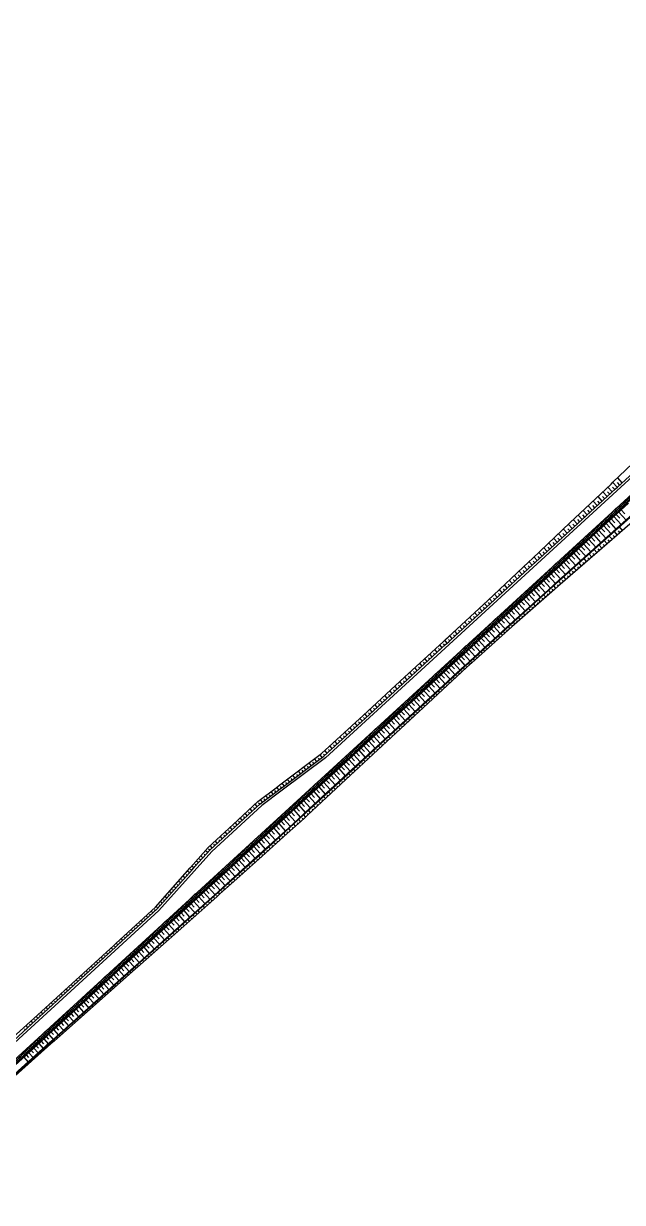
# Model space of a CAD drawing. Header units: metres. Extents: x 2306714 to 2308412, y 453204 to 454783.
# Drawn here: x 2307563 to 2307828, y 453950 to 454472 of the extents above; entities that cross this region are included whole.
import ezdxf

# ---------------------------------------------------------------- set-up
doc = ezdxf.new("R2010")
doc.units = ezdxf.units.M
doc.layers.add('АД_серый', color=250, linetype='Continuous')
doc.layers.add('ГП_АД том 3.2.6', color=250, linetype='Continuous', lineweight=40)

# ---------------------------------------------------------------- blocks, each defined once
blk = doc.blocks.new('АД 3.2.6')
at = {"layer": 'АД_серый'}
h = blk.add_hatch(dxfattribs=at)
h.set_pattern_fill('ANSI37', color=256, scale=0.25)
h.set_pattern_definition([(45, (-2306965.9422, -453205.9558), (-0.56126600757, 0.56126600757), []), (135, (-2306965.9422, -453205.9558), (-0.56126600757, -0.56126600757), [])])
edge = h.paths.add_edge_path()
edge.add_line((1053.93, 1206.09), (1054.03, 1208.2))
edge.add_line((1054.03, 1208.2), (1018.62, 1175.79))
edge.add_line((1018.62, 1175.79), (966.99, 1128.52))
edge.add_line((966.99, 1128.52), (878.48, 1047.49))
edge.add_line((878.48, 1047.49), (841.6, 1013.73))
edge.add_line((841.6, 1013.73), (814.31, 988.74))
edge.add_line((814.31, 988.74), (777.44, 954.98))
edge.add_line((777.44, 954.98), (740.56, 921.22))
edge.add_line((740.56, 921.22), (666.8, 853.69))
edge.add_line((666.8, 853.69), (629.92, 819.92))
edge.add_line((629.92, 819.92), (593.04, 786.16))
edge.add_line((593.04, 786.16), (556.17, 752.4))
edge.add_line((556.17, 752.4), (292.42, 510.93))
edge.add_line((292.42, 510.93), (59.06, 297.28))
edge.add_arc((479.25, -161.67), 622.25, 132.47509, 141.1318)
edge.add_line((-5.23, 228.81), (-27.96, 200.61))
edge.add_arc((-516.72, 594.55), 627.75, 312.47523, 321.1318, ccw=False)
edge.add_line((-92.82, 131.54), (-212.23, 22.21))
edge.add_line((-212.23, 22.21), (-211.22, 21.1))
edge.add_line((-211.22, 21.1), (-91.8, 130.43))
edge.add_arc((-516.72, 594.55), 629.25, 312.47523, 321.1318)
edge.add_line((-26.79, 199.67), (-4.06, 227.87))
edge.add_arc((479.25, -161.67), 620.75, 132.47509, 141.1318, ccw=False)
edge.add_line((60.07, 296.18), (293.45, 509.84))
edge.add_line((293.45, 509.84), (557.18, 751.29))
edge.add_line((557.18, 751.29), (594.06, 785.05))
edge.add_line((594.06, 785.05), (630.94, 818.82))
edge.add_line((630.94, 818.82), (667.81, 852.58))
edge.add_line((667.81, 852.58), (741.57, 920.11))
edge.add_line((741.57, 920.11), (778.45, 953.87))
edge.add_line((778.45, 953.87), (815.33, 987.64))
edge.add_line((815.33, 987.64), (842.62, 1012.62))
edge.add_line((842.62, 1012.62), (879.5, 1046.38))
edge.add_line((879.5, 1046.38), (968.01, 1127.42))
edge.add_line((968.01, 1127.42), (1019.63, 1174.69))
edge.add_line((1019.63, 1174.69), (1053.93, 1206.09))
for p, q in [((868.25, 1046.93, 144.46), (866.21, 1049.16, 144.46)), ((861.61, 1040.86, 144.46), (859.68, 1042.97, 144.46)), ((862.72, 1041.87, 144.46), (861.74, 1042.94, 144.46)), ((863.83, 1042.88, 144.46), (861.86, 1045.03, 144.46)), ((864.93, 1043.9, 144.46), (863.94, 1044.98, 144.46)), ((866.04, 1044.91, 144.46), (864.03, 1047.1, 144.46)), ((867.14, 1045.92, 144.46), (866.13, 1047.03, 144.46)), ((857.19, 1036.81, 144.46), (855.32, 1038.85, 144.46)), ((858.29, 1037.82, 144.46), (857.35, 1038.85, 144.46)), ((859.4, 1038.83, 144.46), (857.5, 1040.91, 144.46)), ((860.51, 1039.84, 144.46), (859.55, 1040.89, 144.46)), ((850.55, 1030.73, 144.46), (848.78, 1032.66, 144.46)), ((851.66, 1031.74, 144.46), (850.76, 1032.72, 144.46)), ((852.76, 1032.75, 144.46), (850.96, 1034.72, 144.46)), ((853.87, 1033.77, 144.46), (852.96, 1034.76, 144.46)), ((854.97, 1034.78, 144.46), (853.14, 1036.79, 144.46)), ((856.08, 1035.79, 144.46), (855.15, 1036.8, 144.46)), ((865.58, 1032.96, 149.18), (867.19, 1031.2, 149.18)), ((866.68, 1033.98, 149.18), (869.93, 1030.43, 149.18)), ((867.79, 1034.99, 149.18), (869.42, 1033.21, 149.18)), ((846.12, 1026.68, 144.46), (844.42, 1028.54, 144.46)), ((847.23, 1027.69, 144.46), (846.37, 1028.63, 144.46)), ((848.34, 1028.7, 144.46), (846.6, 1030.6, 144.46)), ((849.44, 1029.72, 144.46), (848.57, 1030.67, 144.46)), ((858.94, 1026.89, 149.18), (860.52, 1025.16, 149.18)), ((860.04, 1027.9, 149.18), (863.22, 1024.43, 149.18)), ((861.15, 1028.91, 149.18), (862.74, 1027.17, 149.18)), ((862.26, 1029.92, 149.18), (865.46, 1026.43, 149.18)), ((863.36, 1030.94, 149.18), (864.97, 1029.18, 149.18)), ((864.47, 1031.95, 149.18), (867.69, 1028.43, 149.18)), ((868.3, 1025.86, 143.85), (866.97, 1027.39, 143.85)), ((839.49, 1020.6, 144.46), (837.89, 1022.34, 144.46)), ((840.59, 1021.61, 144.46), (839.79, 1022.49, 144.46)), ((841.7, 1022.63, 144.46), (840.07, 1024.41, 144.46)), ((842.8, 1023.64, 144.46), (841.98, 1024.54, 144.46)), ((843.91, 1024.65, 144.46), (842.24, 1026.47, 144.46)), ((845.02, 1025.66, 144.46), (844.17, 1026.58, 144.46)), ((853.41, 1021.82, 149.18), (856.51, 1018.43, 149.18)), ((854.51, 1022.83, 149.18), (856.07, 1021.13, 149.18)), ((855.62, 1023.85, 149.18), (858.75, 1020.43, 149.18)), ((856.73, 1024.86, 149.18), (858.3, 1023.14, 149.18)), ((857.83, 1025.87, 149.18), (860.98, 1022.43, 149.18)), ((862.64, 1020.94, 143.85), (862.01, 1021.66, 143.85)), ((863.77, 1021.93, 143.85), (862.5, 1023.38, 143.85)), ((864.9, 1022.91, 143.85), (864.26, 1023.65, 143.85)), ((866.03, 1023.9, 143.85), (864.74, 1025.39, 143.85)), ((867.16, 1024.88, 143.85), (866.51, 1025.63, 143.85)), ((835.06, 1016.55, 144.46), (833.54, 1018.21, 144.46)), ((836.17, 1017.56, 144.46), (835.4, 1018.4, 144.46)), ((837.27, 1018.57, 144.46), (835.71, 1020.28, 144.46)), ((838.38, 1019.59, 144.46), (837.59, 1020.45, 144.46)), ((847.87, 1016.76, 149.18), (849.4, 1015.09, 149.18)), ((848.98, 1017.77, 149.18), (852.04, 1014.43, 149.18)), ((850.09, 1018.78, 149.18), (851.62, 1017.1, 149.18)), ((851.19, 1019.79, 149.18), (854.28, 1016.43, 149.18)), ((852.3, 1020.81, 149.18), (853.85, 1019.12, 149.18)), ((856.98, 1016.02, 143.85), (855.8, 1017.38, 143.85)), ((858.11, 1017.01, 143.85), (857.51, 1017.7, 143.85)), ((859.24, 1017.99, 143.85), (858.03, 1019.38, 143.85)), ((860.37, 1018.98, 143.85), (859.76, 1019.68, 143.85)), ((861.5, 1019.96, 143.85), (860.27, 1021.38, 143.85)), ((828.42, 1010.47, 144.46), (827.01, 1012.01, 144.46)), ((829.53, 1011.48, 144.46), (828.81, 1012.26, 144.46)), ((830.63, 1012.5, 144.46), (829.19, 1014.08, 144.46)), ((831.74, 1013.51, 144.46), (831.01, 1014.31, 144.46)), ((832.85, 1014.52, 144.46), (831.36, 1016.14, 144.46)), ((833.95, 1015.53, 144.46), (833.2, 1016.36, 144.46)), ((842.34, 1011.69, 149.18), (845.34, 1008.42, 149.18)), ((843.45, 1012.7, 149.18), (844.95, 1011.06, 149.18)), ((844.56, 1013.72, 149.18), (847.57, 1010.42, 149.18)), ((845.66, 1014.73, 149.18), (847.18, 1013.08, 149.18)), ((846.77, 1015.74, 149.18), (849.81, 1012.42, 149.18)), ((850.18, 1010.12, 143.85), (849.09, 1011.38, 143.85)), ((851.31, 1011.1, 143.85), (850.76, 1011.74, 143.85)), ((852.45, 1012.09, 143.85), (851.32, 1013.38, 143.85)), ((853.58, 1013.07, 143.85), (853.01, 1013.73, 143.85)), ((854.71, 1014.06, 143.85), (853.56, 1015.38, 143.85)), ((855.84, 1015.04, 143.85), (855.26, 1015.71, 143.85)), ((822.89, 1005.41, 144.46), (822.21, 1006.15, 144.46)), ((824, 1006.42, 144.46), (822.63, 1007.91, 144.46)), ((825.1, 1007.43, 144.46), (824.41, 1008.18, 144.46)), ((826.21, 1008.44, 144.46), (824.82, 1009.96, 144.46)), ((827.32, 1009.46, 144.46), (826.62, 1010.22, 144.46)), ((836.81, 1006.63, 149.18), (838.28, 1005.02, 149.18)), ((837.92, 1007.64, 149.18), (840.86, 1004.42, 149.18)), ((839.02, 1008.65, 149.18), (840.5, 1007.04, 149.18)), ((840.13, 1009.67, 149.18), (843.1, 1006.42, 149.18)), ((841.24, 1010.68, 149.18), (842.73, 1009.05, 149.18)), ((845.65, 1006.18, 143.85), (844.62, 1007.38, 143.85)), ((846.79, 1007.17, 143.85), (846.26, 1007.77, 143.85)), ((847.92, 1008.15, 143.85), (846.85, 1009.38, 143.85)), ((849.05, 1009.14, 143.85), (848.51, 1009.76, 143.85)), ((817.36, 1000.34, 144.46), (816.06, 1001.76, 144.46)), ((818.46, 1001.35, 144.46), (817.81, 1002.07, 144.46)), ((819.57, 1002.37, 144.46), (818.25, 1003.81, 144.46)), ((820.68, 1003.38, 144.46), (820.01, 1004.11, 144.46)), ((821.78, 1004.39, 144.46), (820.44, 1005.86, 144.46)), ((831.28, 1001.56, 149.18), (834.17, 998.41, 149.18)), ((832.39, 1002.58, 149.18), (833.83, 1000.99, 149.18)), ((833.49, 1003.59, 149.18), (836.4, 1000.42, 149.18)), ((834.6, 1004.6, 149.18), (836.06, 1003.01, 149.18)), ((835.71, 1005.61, 149.18), (838.63, 1002.42, 149.18)), ((838.86, 1000.28, 143.85), (837.91, 1001.37, 143.85)), ((839.99, 1001.26, 143.85), (839.51, 1001.82, 143.85)), ((841.13, 1002.25, 143.85), (840.15, 1003.37, 143.85)), ((842.26, 1003.23, 143.85), (841.76, 1003.8, 143.85)), ((843.39, 1004.22, 143.85), (842.38, 1005.38, 143.85)), ((844.52, 1005.2, 143.85), (844.01, 1005.79, 143.85)), ((810.72, 994.26, 144.46), (809.49, 995.61, 144.46)), ((811.83, 995.28, 144.46), (811.2, 995.96, 144.46)), ((812.93, 996.29, 144.46), (811.68, 997.66, 144.46)), ((814.04, 997.3, 144.46), (813.41, 997.99, 144.46)), ((815.15, 998.32, 144.46), (813.87, 999.71, 144.46)), ((816.25, 999.33, 144.46), (815.61, 1000.03, 144.46)), ((825.75, 996.5, 149.18), (827.17, 994.94, 149.18)), ((826.85, 997.51, 149.18), (829.71, 994.39, 149.18)), ((827.96, 998.52, 149.18), (829.39, 996.96, 149.18)), ((829.07, 999.54, 149.18), (831.94, 996.4, 149.18)), ((830.17, 1000.55, 149.18), (831.61, 998.98, 149.18)), ((833.22, 995.34, 143.85), (832.77, 995.85, 143.85)), ((834.34, 996.33, 143.85), (833.45, 997.35, 143.85)), ((835.47, 997.32, 143.85), (835.02, 997.84, 143.85)), ((836.6, 998.31, 143.85), (835.68, 999.36, 143.85)), ((837.73, 999.29, 143.85), (837.26, 999.83, 143.85)), ((806.29, 990.21, 144.46), (805.09, 991.53, 144.46)), ((807.4, 991.23, 144.46), (806.8, 991.89, 144.46)), ((808.51, 992.24, 144.46), (807.29, 993.57, 144.46)), ((809.61, 993.25, 144.46), (809, 993.92, 144.46)), ((819.11, 990.42, 149.18), (820.51, 988.89, 149.18)), ((820.22, 991.43, 149.18), (823.03, 988.36, 149.18)), ((821.32, 992.45, 149.18), (822.73, 990.91, 149.18)), ((822.43, 993.46, 149.18), (825.26, 990.37, 149.18)), ((823.54, 994.47, 149.18), (824.95, 992.92, 149.18)), ((824.64, 995.49, 149.18), (827.48, 992.38, 149.18)), ((827.57, 990.4, 143.85), (826.76, 991.33, 143.85)), ((828.7, 991.39, 143.85), (828.29, 991.86, 143.85)), ((829.83, 992.38, 143.85), (828.99, 993.34, 143.85)), ((830.96, 993.37, 143.85), (830.53, 993.85, 143.85)), ((832.09, 994.35, 143.85), (831.22, 995.35, 143.85)), ((799.66, 984.13, 144.46), (798.49, 985.41, 144.46)), ((800.76, 985.15, 144.46), (800.17, 985.79, 144.46)), ((801.87, 986.16, 144.46), (800.69, 987.45, 144.46)), ((802.98, 987.17, 144.46), (802.38, 987.82, 144.46)), ((804.08, 988.19, 144.46), (802.89, 989.49, 144.46)), ((805.19, 989.2, 144.46), (804.59, 989.85, 144.46)), ((813.58, 985.36, 149.18), (816.35, 982.32, 149.18)), ((814.68, 986.37, 149.18), (816.07, 984.85, 149.18)), ((815.79, 987.38, 149.18), (818.57, 984.35, 149.18)), ((816.9, 988.39, 149.18), (818.29, 986.87, 149.18)), ((818, 989.41, 149.18), (820.8, 986.35, 149.18)), ((820.8, 984.47, 143.85), (820.08, 985.3, 143.85)), ((821.93, 985.46, 143.85), (821.56, 985.88, 143.85)), ((823.06, 986.45, 143.85), (822.31, 987.31, 143.85)), ((824.19, 987.44, 143.85), (823.8, 987.87, 143.85)), ((825.32, 988.42, 143.85), (824.53, 989.32, 143.85)), ((826.45, 989.41, 143.85), (826.05, 989.87, 143.85)), ((795.23, 980.08, 144.46), (794.08, 981.34, 144.46)), ((796.34, 981.1, 144.46), (795.76, 981.73, 144.46)), ((797.44, 982.11, 144.46), (796.28, 983.38, 144.46)), ((798.55, 983.12, 144.46), (797.97, 983.76, 144.46)), ((808.05, 980.29, 149.18), (809.43, 978.78, 149.18)), ((809.15, 981.3, 149.18), (811.92, 978.28, 149.18)), ((810.26, 982.32, 149.18), (811.64, 980.8, 149.18)), ((811.37, 983.33, 149.18), (814.14, 980.3, 149.18)), ((812.47, 984.34, 149.18), (813.86, 982.83, 149.18)), ((816.31, 980.49, 143.85), (815.63, 981.26, 143.85)), ((817.43, 981.49, 143.85), (817.09, 981.88, 143.85)), ((818.55, 982.49, 143.85), (817.85, 983.28, 143.85)), ((819.68, 983.48, 143.85), (819.32, 983.89, 143.85)), ((788.59, 974.01, 144.46), (787.46, 975.24, 144.46)), ((789.7, 975.02, 144.46), (789.13, 975.64, 144.46)), ((790.81, 976.03, 144.46), (789.67, 977.27, 144.46)), ((791.91, 977.04, 144.46), (791.35, 977.66, 144.46)), ((793.02, 978.06, 144.46), (791.88, 979.3, 144.46)), ((794.12, 979.07, 144.46), (793.55, 979.69, 144.46)), ((802.51, 975.23, 149.18), (805.28, 972.21, 149.18)), ((803.62, 976.24, 149.18), (805, 974.73, 149.18)), ((804.73, 977.25, 149.18), (807.49, 974.23, 149.18)), ((805.83, 978.27, 149.18), (807.22, 976.76, 149.18)), ((806.94, 979.28, 149.18), (809.71, 976.26, 149.18)), ((809.6, 974.5, 143.85), (808.98, 975.19, 143.85)), ((810.72, 975.5, 143.85), (810.4, 975.85, 143.85)), ((811.84, 976.5, 143.85), (811.2, 977.21, 143.85)), ((812.96, 977.5, 143.85), (812.63, 977.86, 143.85)), ((814.07, 978.49, 143.85), (813.41, 979.23, 143.85)), ((815.19, 979.49, 143.85), (814.86, 979.87, 143.85)), ((783.06, 968.94, 144.46), (782.5, 969.55, 144.46)), ((784.17, 969.95, 144.46), (783.04, 971.18, 144.46)), ((785.27, 970.97, 144.46), (784.71, 971.58, 144.46)), ((786.38, 971.98, 144.46), (785.25, 973.21, 144.46)), ((787.49, 972.99, 144.46), (786.92, 973.61, 144.46)), ((796.98, 970.16, 149.18), (798.36, 968.66, 149.18)), ((798.09, 971.18, 149.18), (800.84, 968.17, 149.18)), ((799.2, 972.19, 149.18), (800.57, 970.68, 149.18)), ((800.3, 973.2, 149.18), (803.06, 970.19, 149.18)), ((801.41, 974.21, 149.18), (802.79, 972.71, 149.18)), ((804, 969.51, 143.85), (803.72, 969.82, 143.85)), ((805.12, 970.51, 143.85), (804.55, 971.14, 143.85)), ((806.24, 971.51, 143.85), (805.95, 971.83, 143.85)), ((807.36, 972.5, 143.85), (806.77, 973.17, 143.85)), ((808.48, 973.5, 143.85), (808.18, 973.84, 143.85)), ((777.53, 963.88, 144.46), (776.41, 965.1, 144.46)), ((778.64, 964.89, 144.46), (778.08, 965.5, 144.46)), ((779.74, 965.9, 144.46), (778.62, 967.13, 144.46)), ((780.85, 966.92, 144.46), (780.29, 967.53, 144.46)), ((781.95, 967.93, 144.46), (780.83, 969.15, 144.46)), ((791.45, 965.1, 149.18), (794.22, 962.07, 149.18)), ((792.56, 966.11, 149.18), (793.94, 964.6, 149.18)), ((793.66, 967.12, 149.18), (796.43, 964.11, 149.18)), ((794.77, 968.14, 149.18), (796.15, 966.63, 149.18)), ((795.88, 969.15, 149.18), (798.64, 966.14, 149.18)), ((798.46, 964.45, 143.85), (797.9, 965.05, 143.85)), ((799.56, 965.47, 143.85), (799.28, 965.77, 143.85)), ((800.66, 966.5, 143.85), (800.11, 967.08, 143.85)), ((801.76, 967.51, 143.85), (801.49, 967.81, 143.85)), ((802.88, 968.51, 143.85), (802.34, 969.12, 143.85)), ((772, 958.81, 144.46), (771.44, 959.42, 144.46)), ((773.1, 959.83, 144.46), (771.99, 961.04, 144.46)), ((774.21, 960.84, 144.46), (773.65, 961.45, 144.46)), ((775.32, 961.85, 144.46), (774.2, 963.07, 144.46)), ((776.42, 962.86, 144.46), (775.86, 963.47, 144.46)), ((785.92, 960.03, 149.18), (787.31, 958.52, 149.18)), ((787.03, 961.05, 149.18), (789.8, 958.01, 149.18)), ((788.13, 962.06, 149.18), (789.52, 960.54, 149.18)), ((789.24, 963.07, 149.18), (792.01, 960.04, 149.18)), ((790.34, 964.09, 149.18), (791.73, 962.57, 149.18)), ((792.97, 959.35, 143.85), (792.67, 959.66, 143.85)), ((794.06, 960.37, 143.85), (793.49, 960.99, 143.85)), ((795.16, 961.39, 143.85), (794.88, 961.7, 143.85)), ((796.26, 962.41, 143.85), (795.69, 963.02, 143.85)), ((797.36, 963.43, 143.85), (797.08, 963.74, 143.85)), ((766.47, 953.75, 144.46), (765.37, 954.94, 144.46)), ((767.57, 954.76, 144.46), (767.02, 955.36, 144.46)), ((768.68, 955.77, 144.46), (767.58, 956.98, 144.46)), ((769.78, 956.79, 144.46), (769.23, 957.39, 144.46)), ((770.89, 957.8, 144.46), (769.78, 959.01, 144.46)), ((779.28, 953.96, 149.18), (780.68, 952.43, 149.18)), ((780.39, 954.97, 149.18), (783.18, 951.92, 149.18)), ((781.49, 955.98, 149.18), (782.89, 954.46, 149.18)), ((782.6, 956.99, 149.18), (785.39, 953.95, 149.18)), ((783.71, 958.01, 149.18), (785.1, 956.49, 149.18)), ((784.81, 959.02, 149.18), (787.59, 955.98, 149.18)), ((787.47, 954.24, 143.85), (786.86, 954.9, 143.85)), ((788.57, 955.26, 143.85), (788.27, 955.59, 143.85)), ((789.67, 956.29, 143.85), (789.07, 956.93, 143.85)), ((790.77, 957.31, 143.85), (790.47, 957.63, 143.85)), ((791.87, 958.33, 143.85), (791.28, 958.96, 143.85)), ((759.83, 947.67, 144.46), (758.76, 948.84, 144.46)), ((760.93, 948.68, 144.46), (760.4, 949.27, 144.46)), ((762.04, 949.7, 144.46), (760.96, 950.87, 144.46)), ((763.15, 950.71, 144.46), (762.61, 951.3, 144.46)), ((764.25, 951.72, 144.46), (763.17, 952.91, 144.46)), ((765.36, 952.73, 144.46), (764.81, 953.33, 144.46)), ((773.75, 948.89, 149.18), (776.55, 945.83, 149.18)), ((774.86, 949.9, 149.18), (776.26, 948.37, 149.18)), ((775.96, 950.92, 149.18), (778.76, 947.86, 149.18)), ((777.07, 951.93, 149.18), (778.47, 950.4, 149.18)), ((778.17, 952.94, 149.18), (780.97, 949.89, 149.18)), ((780.88, 948.12, 143.85), (780.24, 948.81, 143.85)), ((781.98, 949.14, 143.85), (781.66, 949.48, 143.85)), ((783.08, 950.16, 143.85), (782.44, 950.84, 143.85)), ((784.17, 951.18, 143.85), (783.86, 951.52, 143.85)), ((785.27, 952.2, 143.85), (784.65, 952.87, 143.85)), ((786.37, 953.22, 143.85), (786.06, 953.55, 143.85)), ((755.4, 943.62, 144.46), (754.34, 944.77, 144.46)), ((756.51, 944.63, 144.46), (755.98, 945.21, 144.46)), ((757.61, 945.64, 144.46), (756.55, 946.81, 144.46)), ((758.72, 946.66, 144.46), (758.19, 947.24, 144.46)), ((768.22, 943.83, 149.18), (769.63, 942.29, 149.18)), ((769.32, 944.84, 149.18), (772.14, 941.77, 149.18)), ((770.43, 945.85, 149.18), (771.84, 944.32, 149.18)), ((771.54, 946.87, 149.18), (774.35, 943.8, 149.18)), ((772.64, 947.88, 149.18), (774.05, 946.35, 149.18)), ((776.48, 944.03, 143.85), (775.82, 944.75, 143.85)), ((777.58, 945.05, 143.85), (777.25, 945.41, 143.85)), ((778.68, 946.07, 143.85), (778.03, 946.78, 143.85)), ((779.78, 947.1, 143.85), (779.46, 947.44, 143.85)), ((748.76, 937.54, 144.46), (747.71, 938.69, 144.46)), ((749.87, 938.55, 144.46), (749.34, 939.13, 144.46)), ((750.98, 939.57, 144.46), (749.92, 940.72, 144.46)), ((752.08, 940.58, 144.46), (751.56, 941.16, 144.46)), ((753.19, 941.59, 144.46), (752.13, 942.75, 144.46)), ((754.3, 942.61, 144.46), (753.77, 943.18, 144.46)), ((762.69, 938.76, 149.18), (765.51, 935.67, 149.18)), ((763.79, 939.78, 149.18), (765.2, 938.23, 149.18)), ((764.9, 940.79, 149.18), (767.72, 937.71, 149.18)), ((766, 941.8, 149.18), (767.41, 940.26, 149.18)), ((767.11, 942.81, 149.18), (769.93, 939.74, 149.18)), ((769.89, 937.91, 143.85), (769.2, 938.65, 143.85)), ((770.99, 938.93, 143.85), (770.64, 939.3, 143.85)), ((772.09, 939.95, 143.85), (771.4, 940.68, 143.85)), ((773.19, 940.97, 143.85), (772.85, 941.33, 143.85)), ((774.29, 941.99, 143.85), (773.61, 942.72, 143.85)), ((775.38, 943.01, 143.85), (775.05, 943.37, 143.85)), ((743.23, 932.48, 144.46), (742.7, 933.05, 144.46)), ((744.34, 933.49, 144.46), (743.28, 934.64, 144.46)), ((745.44, 934.5, 144.46), (744.92, 935.08, 144.46)), ((746.55, 935.52, 144.46), (745.5, 936.67, 144.46)), ((747.66, 936.53, 144.46), (747.13, 937.11, 144.46)), ((757.15, 933.7, 149.18), (758.57, 932.15, 149.18)), ((758.26, 934.71, 149.18), (761.1, 931.61, 149.18)), ((759.37, 935.72, 149.18), (760.78, 934.18, 149.18)), ((760.47, 936.74, 149.18), (763.3, 933.64, 149.18)), ((761.58, 937.75, 149.18), (762.99, 936.2, 149.18)), ((764.4, 932.8, 143.85), (764.04, 933.19, 143.85)), ((765.49, 933.82, 143.85), (764.78, 934.59, 143.85)), ((766.59, 934.84, 143.85), (766.24, 935.23, 143.85)), ((767.69, 935.86, 143.85), (766.99, 936.62, 143.85)), ((768.79, 936.89, 143.85), (768.44, 937.26, 143.85)), ((737.7, 927.41, 144.46), (736.64, 928.57, 144.46)), ((738.81, 928.43, 144.46), (738.28, 929, 144.46)), ((739.91, 929.44, 144.46), (738.86, 930.59, 144.46)), ((741.02, 930.45, 144.46), (740.49, 931.03, 144.46)), ((742.13, 931.46, 144.46), (741.07, 932.62, 144.46)), ((751.62, 928.63, 149.18), (754.47, 925.52, 149.18)), ((752.73, 929.65, 149.18), (754.15, 928.09, 149.18)), ((753.83, 930.66, 149.18), (756.68, 927.55, 149.18)), ((754.94, 931.67, 149.18), (756.36, 930.12, 149.18)), ((756.05, 932.69, 149.18), (758.89, 929.58, 149.18)), ((758.9, 927.7, 143.85), (758.15, 928.5, 143.85)), ((760, 928.72, 143.85), (759.63, 929.12, 143.85)), ((761.1, 929.74, 143.85), (760.36, 930.53, 143.85)), ((762.2, 930.76, 143.85), (761.83, 931.15, 143.85)), ((763.3, 931.78, 143.85), (762.57, 932.56, 143.85)), ((730.62, 921.87, 144.46), (729.7, 923.1, 144.46)), ((731.82, 922.76, 144.46), (731.36, 923.38, 144.46)), ((733.03, 923.66, 144.46), (732.1, 924.9, 144.46)), ((734.23, 924.56, 144.46), (733.76, 925.18, 144.46)), ((735.43, 925.46, 144.46), (734.5, 926.7, 144.46)), ((736.59, 926.4, 144.46), (736.07, 926.98, 144.46)), ((744.98, 922.56, 149.18), (747.85, 919.43, 149.18)), ((746.09, 923.57, 149.18), (747.52, 922.01, 149.18)), ((747.2, 924.58, 149.18), (750.06, 921.46, 149.18)), ((748.3, 925.59, 149.18), (749.73, 924.03, 149.18)), ((749.41, 926.61, 149.18), (752.26, 923.49, 149.18)), ((750.52, 927.62, 149.18), (751.94, 926.06, 149.18)), ((753.41, 922.59, 143.85), (753.02, 923.01, 143.85)), ((754.51, 923.61, 143.85), (753.74, 924.44, 143.85)), ((755.61, 924.63, 143.85), (755.22, 925.04, 143.85)), ((756.7, 925.65, 143.85), (755.95, 926.47, 143.85)), ((757.8, 926.67, 143.85), (757.43, 927.08, 143.85)), ((723.41, 916.48, 144.46), (722.51, 917.69, 144.46)), ((724.61, 917.38, 144.46), (724.16, 917.99, 144.46)), ((725.82, 918.27, 144.46), (724.9, 919.49, 144.46)), ((727.02, 919.17, 144.46), (726.56, 919.78, 144.46)), ((728.22, 920.07, 144.46), (727.3, 921.3, 144.46)), ((729.42, 920.97, 144.46), (728.96, 921.58, 144.46)), ((739.45, 917.49, 149.18), (740.89, 915.92, 149.18)), ((740.56, 918.5, 149.18), (743.43, 915.37, 149.18)), ((741.66, 919.52, 149.18), (743.1, 917.95, 149.18)), ((742.77, 920.53, 149.18), (745.64, 917.4, 149.18)), ((743.88, 921.54, 149.18), (745.31, 919.98, 149.18)), ((747.91, 917.48, 143.85), (747.11, 918.35, 143.85)), ((749.01, 918.51, 143.85), (748.61, 918.93, 143.85)), ((750.11, 919.53, 143.85), (749.32, 920.38, 143.85)), ((751.21, 920.55, 143.85), (750.82, 920.97, 143.85)), ((752.31, 921.57, 143.85), (751.53, 922.41, 143.85)), ((716.2, 911.09, 144.46), (715.31, 912.29, 144.46)), ((717.4, 911.99, 144.46), (716.96, 912.59, 144.46)), ((718.61, 912.89, 144.46), (717.71, 914.09, 144.46)), ((719.81, 913.79, 144.46), (719.36, 914.39, 144.46)), ((721.01, 914.68, 144.46), (720.11, 915.89, 144.46)), ((722.21, 915.58, 144.46), (721.76, 916.19, 144.46)), ((733.92, 912.43, 149.18), (736.81, 909.27, 149.18)), ((735.03, 913.44, 149.18), (736.47, 911.86, 149.18)), ((736.13, 914.45, 149.18), (739.01, 911.31, 149.18)), ((737.24, 915.47, 149.18), (738.68, 913.89, 149.18)), ((738.35, 916.48, 149.18), (741.22, 913.34, 149.18)), ((741.31, 911.37, 143.85), (740.49, 912.26, 143.85)), ((742.41, 912.39, 143.85), (742, 912.83, 143.85)), ((743.51, 913.41, 143.85), (742.7, 914.29, 143.85)), ((744.61, 914.43, 143.85), (744.21, 914.86, 143.85)), ((745.72, 915.44, 143.85), (744.91, 916.32, 143.85)), ((746.81, 916.46, 143.85), (746.41, 916.9, 143.85)), ((710.19, 906.6, 144.46), (709.76, 907.19, 144.46)), ((711.4, 907.5, 144.46), (710.52, 908.68, 144.46)), ((712.6, 908.4, 144.46), (712.16, 908.99, 144.46)), ((713.8, 909.3, 144.46), (712.91, 910.48, 144.46)), ((715, 910.19, 144.46), (714.56, 910.79, 144.46)), ((728.39, 907.36, 149.18), (729.84, 905.78, 149.18)), ((729.49, 908.38, 149.18), (732.39, 905.21, 149.18)), ((730.6, 909.39, 149.18), (732.05, 907.81, 149.18)), ((731.71, 910.4, 149.18), (734.6, 907.24, 149.18)), ((732.81, 911.41, 149.18), (734.26, 909.84, 149.18)), ((736.9, 907.3, 143.85), (736.08, 908.19, 143.85)), ((738, 908.32, 143.85), (737.59, 908.76, 143.85)), ((739.1, 909.34, 143.85), (738.28, 910.23, 143.85)), ((740.21, 910.35, 143.85), (739.8, 910.8, 143.85)), ((704.49, 901.75, 144.46), (703.52, 902.81, 144.46)), ((705.59, 902.76, 144.46), (705.11, 903.3, 144.46)), ((706.7, 903.78, 144.46), (705.72, 904.85, 144.46)), ((707.81, 904.79, 144.46), (707.32, 905.33, 144.46)), ((708.99, 905.71, 144.46), (708.12, 906.87, 144.46)), ((722.86, 902.3, 149.18), (725.76, 899.12, 149.18)), ((723.96, 903.31, 149.18), (725.42, 901.72, 149.18)), ((725.07, 904.32, 149.18), (727.97, 901.15, 149.18)), ((726.18, 905.34, 149.18), (727.63, 903.75, 149.18)), ((727.28, 906.35, 149.18), (730.18, 903.18, 149.18)), ((730.29, 901.2, 143.85), (729.45, 902.1, 143.85)), ((731.39, 902.21, 143.85), (730.97, 902.67, 143.85)), ((732.49, 903.23, 143.85), (731.66, 904.13, 143.85)), ((733.59, 904.25, 143.85), (733.18, 904.7, 143.85)), ((734.69, 905.27, 143.85), (733.87, 906.16, 143.85)), ((735.8, 906.28, 143.85), (735.38, 906.73, 143.85)), ((697.85, 895.67, 144.46), (696.91, 896.7, 144.46)), ((698.96, 896.69, 144.46), (698.48, 897.2, 144.46)), ((700.06, 897.7, 144.46), (699.11, 898.74, 144.46)), ((701.17, 898.71, 144.46), (700.69, 899.23, 144.46)), ((702.28, 899.72, 144.46), (701.31, 900.77, 144.46)), ((703.38, 900.74, 144.46), (702.9, 901.26, 144.46)), ((717.32, 897.23, 149.18), (718.78, 895.64, 149.18)), ((718.43, 898.25, 149.18), (721.34, 895.07, 149.18)), ((719.54, 899.26, 149.18), (720.99, 897.67, 149.18)), ((720.64, 900.27, 149.18), (723.55, 897.1, 149.18)), ((721.75, 901.29, 149.18), (723.2, 899.7, 149.18)), ((724.75, 896.14, 143.85), (724.34, 896.59, 143.85)), ((725.86, 897.15, 143.85), (725.04, 898.05, 143.85)), ((726.97, 898.15, 143.85), (726.56, 898.61, 143.85)), ((728.08, 899.16, 143.85), (727.25, 900.08, 143.85)), ((729.18, 900.18, 143.85), (728.77, 900.63, 143.85)), ((693.42, 891.62, 144.46), (692.49, 892.64, 144.46)), ((694.53, 892.63, 144.46), (694.06, 893.15, 144.46)), ((695.64, 893.65, 144.46), (694.7, 894.67, 144.46)), ((696.74, 894.66, 144.46), (696.27, 895.17, 144.46)), ((711.79, 892.17, 149.18), (714.69, 889, 149.18)), ((712.9, 893.18, 149.18), (714.35, 891.6, 149.18)), ((714.01, 894.19, 149.18), (716.91, 891.02, 149.18)), ((715.11, 895.21, 149.18), (716.57, 893.62, 149.18)), ((716.22, 896.22, 149.18), (719.13, 893.04, 149.18)), ((719.2, 891.1, 143.85), (718.4, 891.97, 143.85)), ((720.31, 892.1, 143.85), (719.91, 892.54, 143.85)), ((721.42, 893.11, 143.85), (720.62, 894, 143.85)), ((722.53, 894.12, 143.85), (722.13, 894.57, 143.85)), ((723.64, 895.13, 143.85), (722.83, 896.02, 143.85)), ((686.79, 885.54, 144.46), (685.86, 886.56, 144.46)), ((687.89, 886.56, 144.46), (687.43, 887.06, 144.46)), ((689, 887.57, 144.46), (688.07, 888.59, 144.46)), ((690.11, 888.58, 144.46), (689.64, 889.09, 144.46)), ((691.21, 889.6, 144.46), (690.28, 890.62, 144.46)), ((692.32, 890.61, 144.46), (691.85, 891.12, 144.46)), ((705.16, 886.09, 149.18), (708.04, 882.94, 149.18)), ((706.26, 887.1, 149.18), (707.7, 885.53, 149.18)), ((707.37, 888.12, 149.18), (710.26, 884.96, 149.18)), ((708.47, 889.13, 149.18), (709.92, 887.55, 149.18)), ((709.58, 890.14, 149.18), (712.48, 886.98, 149.18)), ((710.69, 891.16, 149.18), (712.14, 889.57, 149.18)), ((713.63, 886.07, 143.85), (713.24, 886.5, 143.85)), ((714.74, 887.08, 143.85), (713.97, 887.93, 143.85)), ((715.85, 888.08, 143.85), (715.47, 888.51, 143.85)), ((716.97, 889.09, 143.85), (716.19, 889.95, 143.85)), ((718.08, 890.09, 143.85), (717.69, 890.53, 143.85)), ((682.7, 881.16, 144.46), (681.71, 882.04, 144.46)), ((683.7, 882.28, 144.46), (683.2, 882.72, 144.46)), ((684.7, 883.4, 144.46), (683.69, 884.3, 144.46)), ((685.7, 884.51, 144.46), (685.19, 884.97, 144.46)), ((699.62, 881.03, 149.18), (701.05, 879.47, 149.18)), ((700.73, 882.04, 149.18), (703.59, 878.92, 149.18)), ((701.84, 883.05, 149.18), (703.27, 881.49, 149.18)), ((702.94, 884.07, 149.18), (705.81, 880.93, 149.18)), ((704.05, 885.08, 149.18), (705.49, 883.51, 149.18)), ((708.05, 881.05, 143.85), (707.31, 881.88, 143.85)), ((709.17, 882.06, 143.85), (708.8, 882.47, 143.85)), ((710.28, 883.06, 143.85), (709.53, 883.89, 143.85)), ((711.4, 884.07, 143.85), (711.02, 884.49, 143.85)), ((712.51, 885.07, 143.85), (711.75, 885.91, 143.85)), ((677.7, 875.57, 144.46), (677.23, 875.99, 144.46)), ((678.7, 876.69, 144.46), (677.75, 877.54, 144.46)), ((679.7, 877.81, 144.46), (679.22, 878.24, 144.46)), ((680.7, 878.92, 144.46), (679.73, 879.79, 144.46)), ((681.7, 880.04, 144.46), (681.21, 880.48, 144.46)), ((694.09, 875.96, 149.18), (696.91, 872.88, 149.18)), ((695.2, 876.98, 149.18), (696.61, 875.43, 149.18)), ((696.3, 877.99, 149.18), (699.14, 874.89, 149.18)), ((697.41, 879, 149.18), (698.83, 877.45, 149.18)), ((698.52, 880.01, 149.18), (701.36, 876.91, 149.18)), ((701.35, 875.05, 143.85), (700.64, 875.85, 143.85)), ((702.47, 876.05, 143.85), (702.11, 876.45, 143.85)), ((703.58, 877.05, 143.85), (702.86, 877.86, 143.85)), ((704.7, 878.05, 143.85), (704.34, 878.46, 143.85)), ((705.82, 879.05, 143.85), (705.09, 879.87, 143.85)), ((706.94, 880.05, 143.85), (706.57, 880.46, 143.85)), ((672.7, 869.98, 144.46), (671.81, 870.77, 144.46)), ((673.7, 871.1, 144.46), (673.25, 871.5, 144.46)), ((674.7, 872.22, 144.46), (673.79, 873.03, 144.46)), ((675.7, 873.33, 144.46), (675.24, 873.74, 144.46)), ((676.7, 874.45, 144.46), (675.77, 875.28, 144.46)), ((688.56, 870.9, 149.18), (689.95, 869.38, 149.18)), ((689.67, 871.91, 149.18), (692.45, 868.87, 149.18)), ((690.77, 872.92, 149.18), (692.17, 871.4, 149.18)), ((691.88, 873.94, 149.18), (694.68, 870.88, 149.18)), ((692.99, 874.95, 149.18), (694.39, 873.41, 149.18)), ((695.75, 870.06, 143.85), (695.41, 870.44, 143.85)), ((696.88, 871.05, 143.85), (696.19, 871.83, 143.85)), ((698, 872.05, 143.85), (697.65, 872.44, 143.85)), ((699.11, 873.05, 143.85), (698.41, 873.83, 143.85)), ((700.23, 874.05, 143.85), (699.88, 874.45, 143.85)), ((668.7, 865.51, 144.46), (667.85, 866.26, 144.46)), ((669.7, 866.63, 144.46), (669.27, 867.01, 144.46)), ((670.7, 867.74, 144.46), (669.83, 868.52, 144.46)), ((671.7, 868.86, 144.46), (671.26, 869.25, 144.46)), ((683.03, 865.83, 149.18), (685.75, 862.86, 149.18)), ((684.13, 866.85, 149.18), (685.5, 865.36, 149.18)), ((685.24, 867.86, 149.18), (687.98, 864.87, 149.18)), ((686.35, 868.87, 149.18), (687.72, 867.37, 149.18)), ((687.45, 869.88, 149.18), (690.22, 866.87, 149.18)), ((690.15, 865.07, 143.85), (689.49, 865.81, 143.85)), ((691.27, 866.07, 143.85), (690.94, 866.44, 143.85)), ((692.39, 867.07, 143.85), (691.72, 867.82, 143.85)), ((693.51, 868.06, 143.85), (693.18, 868.44, 143.85)), ((694.63, 869.06, 143.85), (693.95, 869.82, 143.85)), ((663.7, 859.92, 144.46), (663.3, 860.27, 144.46)), ((664.7, 861.04, 144.46), (663.9, 861.75, 144.46)), ((665.7, 862.15, 144.46), (665.29, 862.52, 144.46)), ((666.7, 863.27, 144.46), (665.87, 864.01, 144.46)), ((667.7, 864.39, 144.46), (667.28, 864.76, 144.46)), ((677.5, 860.77, 149.18), (678.83, 859.32, 149.18)), ((678.6, 861.78, 149.18), (681.28, 858.86, 149.18)), ((679.71, 862.79, 149.18), (681.05, 861.33, 149.18)), ((680.82, 863.81, 149.18), (683.51, 860.86, 149.18)), ((681.92, 864.82, 149.18), (683.28, 863.34, 149.18)), ((684.54, 860.1, 143.85), (684.22, 860.46, 143.85)), ((685.66, 861.09, 143.85), (685.02, 861.81, 143.85)), ((686.78, 862.09, 143.85), (686.46, 862.45, 143.85)), ((687.9, 863.08, 143.85), (687.26, 863.81, 143.85)), ((689.03, 864.08, 143.85), (688.7, 864.45, 143.85)), ((658.3, 854.72, 144.46), (657.59, 855.49, 144.46)), ((659.41, 855.73, 144.46), (659.05, 856.12, 144.46)), ((660.51, 856.74, 144.46), (659.81, 857.52, 144.46)), ((661.62, 857.76, 144.46), (661.27, 858.14, 144.46)), ((662.7, 858.8, 144.46), (661.92, 859.5, 144.46)), ((671.96, 855.7, 149.18), (674.57, 852.86, 149.18)), ((673.07, 856.72, 149.18), (674.38, 855.29, 149.18)), ((674.18, 857.73, 149.18), (676.8, 854.86, 149.18)), ((675.28, 858.74, 149.18), (676.6, 857.3, 149.18)), ((676.39, 859.76, 149.18), (679.04, 856.86, 149.18)), ((678.92, 855.12, 143.85), (678.32, 855.81, 143.85)), ((680.05, 856.12, 143.85), (679.74, 856.46, 143.85)), ((681.17, 857.11, 143.85), (680.55, 857.81, 143.85)), ((682.29, 858.11, 143.85), (681.98, 858.46, 143.85)), ((683.41, 859.1, 143.85), (682.79, 859.81, 143.85)), ((652.77, 849.65, 144.46), (652.42, 850.04, 144.46)), ((653.87, 850.67, 144.46), (653.17, 851.44, 144.46)), ((654.98, 851.68, 144.46), (654.63, 852.07, 144.46)), ((656.09, 852.69, 144.46), (655.38, 853.47, 144.46)), ((657.19, 853.71, 144.46), (656.84, 854.09, 144.46)), ((665.33, 849.63, 149.18), (667.86, 846.86, 149.18)), ((666.43, 850.64, 149.18), (667.71, 849.25, 149.18)), ((667.54, 851.65, 149.18), (670.1, 848.86, 149.18)), ((668.65, 852.67, 149.18), (669.93, 851.26, 149.18)), ((669.75, 853.68, 149.18), (672.33, 850.86, 149.18)), ((670.86, 854.69, 149.18), (672.15, 853.28, 149.18)), ((672.19, 849.15, 143.85), (671.61, 849.81, 143.85)), ((673.31, 850.15, 143.85), (673.02, 850.48, 143.85)), ((674.43, 851.14, 143.85), (673.84, 851.81, 143.85)), ((675.56, 852.14, 143.85), (675.26, 852.47, 143.85)), ((676.68, 853.13, 143.85), (676.08, 853.81, 143.85)), ((677.8, 854.13, 143.85), (677.5, 854.47, 143.85)), ((647.24, 844.59, 144.46), (646.53, 845.36, 144.46)), ((648.34, 845.6, 144.46), (647.99, 845.99, 144.46)), ((649.45, 846.62, 144.46), (648.74, 847.39, 144.46)), ((650.56, 847.63, 144.46), (650.2, 848.01, 144.46)), ((651.66, 848.64, 144.46), (650.96, 849.41, 144.46)), ((659.79, 844.56, 149.18), (661.03, 843.21, 149.18)), ((660.9, 845.58, 149.18), (663.39, 842.85, 149.18)), ((662.01, 846.59, 149.18), (663.26, 845.22, 149.18)), ((663.11, 847.6, 149.18), (665.63, 844.86, 149.18)), ((664.22, 848.61, 149.18), (665.48, 847.24, 149.18)), ((666.57, 844.18, 143.85), (666.3, 844.49, 143.85)), ((667.7, 845.18, 143.85), (667.14, 845.81, 143.85)), ((668.82, 846.17, 143.85), (668.54, 846.49, 143.85)), ((669.94, 847.16, 143.85), (669.37, 847.81, 143.85)), ((671.07, 848.16, 143.85), (670.78, 848.48, 143.85)), ((640.6, 838.51, 144.46), (639.88, 839.29, 144.46)), ((641.7, 839.53, 144.46), (641.35, 839.91, 144.46)), ((642.81, 840.54, 144.46), (642.1, 841.32, 144.46)), ((643.92, 841.55, 144.46), (643.56, 841.94, 144.46)), ((645.02, 842.56, 144.46), (644.32, 843.34, 144.46)), ((646.13, 843.58, 144.46), (645.78, 843.96, 144.46)), ((654.26, 839.5, 149.18), (656.68, 836.85, 149.18)), ((655.37, 840.51, 149.18), (656.59, 839.18, 149.18)), ((656.48, 841.52, 149.18), (658.92, 838.85, 149.18)), ((657.58, 842.54, 149.18), (658.81, 841.2, 149.18)), ((658.69, 843.55, 149.18), (661.16, 840.85, 149.18)), ((660.96, 839.21, 143.85), (660.43, 839.8, 143.85)), ((662.08, 840.2, 143.85), (661.82, 840.5, 143.85)), ((663.21, 841.2, 143.85), (662.67, 841.8, 143.85)), ((664.33, 842.19, 143.85), (664.06, 842.5, 143.85)), ((665.45, 843.19, 143.85), (664.9, 843.81, 143.85)), ((636.17, 834.46, 144.46), (635.45, 835.25, 144.46)), ((637.28, 835.47, 144.46), (636.92, 835.87, 144.46)), ((638.39, 836.49, 144.46), (637.67, 837.27, 144.46)), ((639.49, 837.5, 144.46), (639.13, 837.89, 144.46)), ((648.73, 834.43, 149.18), (649.91, 833.14, 149.18)), ((649.84, 835.45, 149.18), (652.21, 832.85, 149.18)), ((650.94, 836.46, 149.18), (652.14, 835.15, 149.18)), ((652.05, 837.47, 149.18), (654.45, 834.85, 149.18)), ((653.16, 838.48, 149.18), (654.36, 837.17, 149.18)), ((655.35, 834.23, 143.85), (655.1, 834.52, 143.85)), ((656.47, 835.23, 143.85), (655.96, 835.8, 143.85)), ((657.59, 836.22, 143.85), (657.34, 836.51, 143.85)), ((658.72, 837.22, 143.85), (658.2, 837.8, 143.85)), ((659.84, 838.21, 143.85), (659.58, 838.51, 143.85)), ((629.54, 828.38, 144.46), (628.8, 829.19, 144.46)), ((630.64, 829.4, 144.46), (630.27, 829.8, 144.46)), ((631.75, 830.41, 144.46), (631.02, 831.21, 144.46)), ((632.85, 831.42, 144.46), (632.49, 831.82, 144.46)), ((633.96, 832.43, 144.46), (633.23, 833.23, 144.46)), ((635.07, 833.45, 144.46), (634.7, 833.84, 144.46)), ((643.2, 829.37, 149.18), (645.51, 826.85, 149.18)), ((644.31, 830.38, 149.18), (645.47, 829.11, 149.18)), ((645.41, 831.39, 149.18), (647.74, 828.85, 149.18)), ((646.52, 832.41, 149.18), (647.69, 831.13, 149.18)), ((647.62, 833.42, 149.18), (649.98, 830.85, 149.18)), ((649.73, 829.26, 143.85), (649.26, 829.8, 143.85)), ((650.86, 830.25, 143.85), (650.62, 830.53, 143.85)), ((651.98, 831.25, 143.85), (651.49, 831.8, 143.85)), ((653.1, 832.24, 143.85), (652.86, 832.52, 143.85)), ((654.23, 833.24, 143.85), (653.73, 833.8, 143.85)), ((624, 823.32, 144.46), (623.63, 823.73, 144.46)), ((625.11, 824.33, 144.46), (624.37, 825.14, 144.46)), ((626.22, 825.34, 144.46), (625.84, 825.75, 144.46)), ((627.32, 826.36, 144.46), (626.58, 827.17, 144.46)), ((628.43, 827.37, 144.46), (628.06, 827.77, 144.46)), ((637.67, 824.3, 149.18), (638.79, 823.07, 149.18)), ((638.77, 825.32, 149.18), (641.04, 822.85, 149.18)), ((639.88, 826.33, 149.18), (641.02, 825.09, 149.18)), ((640.99, 827.34, 149.18), (643.27, 824.85, 149.18)), ((642.09, 828.36, 149.18), (643.24, 827.1, 149.18)), ((643, 823.29, 143.85), (642.55, 823.8, 143.85)), ((644.12, 824.28, 143.85), (643.89, 824.54, 143.85)), ((645.24, 825.28, 143.85), (644.78, 825.8, 143.85)), ((646.37, 826.27, 143.85), (646.13, 826.54, 143.85)), ((647.49, 827.27, 143.85), (647.02, 827.8, 143.85)), ((648.61, 828.26, 143.85), (648.37, 828.53, 143.85)), ((618.47, 818.25, 144.46), (617.72, 819.07, 144.46)), ((619.58, 819.27, 144.46), (619.2, 819.68, 144.46)), ((620.68, 820.28, 144.46), (619.94, 821.1, 144.46)), ((621.79, 821.29, 144.46), (621.42, 821.7, 144.46)), ((622.9, 822.31, 144.46), (622.15, 823.12, 144.46)), ((632.14, 819.24, 149.18), (634.33, 816.84, 149.18)), ((633.24, 820.25, 149.18), (634.34, 819.05, 149.18)), ((634.35, 821.27, 149.18), (636.57, 818.84, 149.18)), ((635.45, 822.28, 149.18), (636.57, 821.06, 149.18)), ((636.56, 823.29, 149.18), (638.8, 820.84, 149.18)), ((637.39, 818.32, 143.85), (637.17, 818.56, 143.85)), ((638.51, 819.31, 143.85), (638.08, 819.8, 143.85)), ((639.63, 820.31, 143.85), (639.41, 820.55, 143.85)), ((640.75, 821.3, 143.85), (640.31, 821.8, 143.85)), ((641.88, 822.29, 143.85), (641.65, 822.55, 143.85)), ((612.94, 813.19, 144.46), (612.56, 813.6, 144.46)), ((614.05, 814.2, 144.46), (613.29, 815.03, 144.46)), ((615.15, 815.22, 144.46), (614.77, 815.63, 144.46)), ((616.26, 816.23, 144.46), (615.51, 817.05, 144.46)), ((617.37, 817.24, 144.46), (616.99, 817.65, 144.46)), ((625.5, 813.16, 149.18), (627.62, 810.84, 149.18)), ((626.6, 814.18, 149.18), (627.67, 813.01, 149.18)), ((627.71, 815.19, 149.18), (629.86, 812.84, 149.18)), ((628.82, 816.2, 149.18), (629.9, 815.02, 149.18)), ((629.92, 817.21, 149.18), (632.09, 814.84, 149.18)), ((631.03, 818.23, 149.18), (632.12, 817.03, 149.18)), ((631.77, 813.34, 143.85), (631.37, 813.79, 143.85)), ((632.9, 814.34, 143.85), (632.69, 814.56, 143.85)), ((634.02, 815.33, 143.85), (633.61, 815.79, 143.85)), ((635.14, 816.33, 143.85), (634.93, 816.56, 143.85)), ((636.26, 817.32, 143.85), (635.84, 817.79, 143.85)), ((607.41, 808.13, 144.46), (606.64, 808.96, 144.46)), ((608.51, 809.14, 144.46), (608.13, 809.55, 144.46)), ((609.62, 810.15, 144.46), (608.86, 810.98, 144.46)), ((610.73, 811.16, 144.46), (610.35, 811.58, 144.46)), ((611.83, 812.18, 144.46), (611.07, 813.01, 144.46)), ((619.97, 808.1, 149.18), (621, 806.97, 149.18)), ((621.07, 809.11, 149.18), (623.15, 806.84, 149.18)), ((622.18, 810.12, 149.18), (623.22, 808.98, 149.18)), ((623.28, 811.14, 149.18), (625.39, 808.84, 149.18)), ((624.39, 812.15, 149.18), (625.45, 810.99, 149.18)), ((626.16, 808.37, 143.85), (625.97, 808.58, 143.85)), ((627.28, 809.36, 143.85), (626.9, 809.79, 143.85)), ((628.4, 810.36, 143.85), (628.21, 810.57, 143.85)), ((629.53, 811.35, 143.85), (629.14, 811.79, 143.85)), ((630.65, 812.35, 143.85), (630.45, 812.57, 143.85)), ((604.09, 805.09, 144.46), (603.69, 805.52, 144.46)), ((605.2, 806.1, 144.46), (604.41, 806.95, 144.46)), ((606.3, 807.11, 144.46), (605.92, 807.53, 144.46)), ((614.43, 803.03, 149.18), (616.45, 800.84, 149.18)), ((615.54, 804.05, 149.18), (616.55, 802.94, 149.18)), ((616.65, 805.06, 149.18), (618.68, 802.84, 149.18)), ((617.75, 806.07, 149.18), (618.78, 804.95, 149.18)), ((618.86, 807.08, 149.18), (620.92, 804.84, 149.18)), ((620.55, 803.39, 143.85), (620.2, 803.79, 143.85)), ((621.67, 804.39, 143.85), (621.49, 804.59, 143.85)), ((622.79, 805.38, 143.85), (622.43, 805.79, 143.85)), ((623.91, 806.38, 143.85), (623.73, 806.58, 143.85)), ((625.04, 807.37, 143.85), (624.67, 807.79, 143.85)), ((608.9, 797.97, 149.18), (609.89, 796.89, 149.18)), ((610.01, 798.98, 149.18), (611.98, 796.82, 149.18)), ((611.11, 799.99, 149.18), (612.11, 798.91, 149.18)), ((612.22, 801.01, 149.18), (614.21, 798.83, 149.18)), ((613.33, 802.02, 149.18), (614.33, 800.93, 149.18)), ((613.82, 797.42, 143.85), (613.49, 797.78, 143.85)), ((614.93, 798.42, 143.85), (614.77, 798.6, 143.85)), ((616.06, 799.41, 143.85), (615.72, 799.79, 143.85)), ((617.18, 800.41, 143.85), (617.01, 800.6, 143.85)), ((618.3, 801.4, 143.85), (617.96, 801.79, 143.85)), ((619.42, 802.4, 143.85), (619.25, 802.59, 143.85)), ((603.37, 792.9, 149.18), (605.3, 790.8, 149.18)), ((604.48, 793.92, 149.18), (605.45, 792.86, 149.18)), ((605.58, 794.93, 149.18), (607.53, 792.81, 149.18)), ((606.69, 795.94, 149.18), (607.67, 794.88, 149.18)), ((607.8, 796.96, 149.18), (609.76, 794.81, 149.18)), ((608.22, 792.42, 143.85), (608.07, 792.59, 143.85)), ((609.34, 793.42, 143.85), (609.04, 793.76, 143.85)), ((610.46, 794.42, 143.85), (610.3, 794.59, 143.85)), ((611.58, 795.42, 143.85), (611.27, 795.77, 143.85)), ((612.7, 796.42, 143.85), (612.54, 796.6, 143.85)), ((603.75, 788.43, 143.85), (603.61, 788.58, 143.85)), ((604.86, 789.43, 143.85), (604.58, 789.74, 143.85)), ((605.98, 790.43, 143.85), (605.84, 790.59, 143.85)), ((607.1, 791.42, 143.85), (606.81, 791.75, 143.85))]:
    blk.add_line(p, q, dxfattribs=at)
blk.add_lwpolyline([(1155.02, 1308.13), (1142.51, 1296.67), (1105.62, 1262.91), (1078.63, 1242.73), (1077.45, 1241.85), (1066.39, 1231.72), (1055.33, 1221.59), (1048.63, 1214.1), (1047.29, 1212.6), (1031.87, 1195.38), (736.84, 925.27), (717.75, 911.01), (708.67, 904.22), (686.54, 883.96), (663.09, 857.75), (539, 744.14)], dxfattribs=at)
blk.add_lwpolyline([(59.06, 297.28), (1052.55, 1206.85), (1054.03, 1208.2), (1057.4, 1204.52), (1064.78, 1211.27), (1075.84, 1221.4), (1072.46, 1225.09), (1073.94, 1226.44), (1221.37, 1361.42, -0.009404), (1277.72, 1411.09), (1417.2, 1529.46), (1424.53, 1535.68, 0.001297), (1432.44, 1542.43, 0.001252), (1440.29, 1548.66), (1441.58, 1549.7), (1441.62, 1549.73, -0.009857), (1446.52, 1553.48), (1448.07, 1554.68)], format="xyb", dxfattribs=at)
at = {"layer": 'АД_серый', "flags": 128}
blk.add_lwpolyline([(1344.16, 1465.5), (1278.69, 1409.95, 0.009404), (1222.38, 1360.31), (1074.58, 1224.99), (1077.96, 1221.31), (1065.79, 1210.16), (1057.31, 1202.4), (1053.93, 1206.09), (60.07, 296.18, 0.03779), (-4.06, 227.87), (-26.79, 199.67, -0.037789), (-91.8, 130.43), (-211.22, 21.1), (-212.23, 22.21)], format="xyb", dxfattribs=at)
at = {"layer": 'АД_серый', "linetype": 'Continuous', "flags": 128}
for points in [[(594.39, 784.69), (612.83, 801.57), (614.36, 802.97), (631.27, 818.45), (649.71, 835.33), (650.6, 836.15), (668.15, 852.21), (685.17, 867.8), (686.59, 869.09), (693.97, 875.85), (705.03, 885.98), (716.09, 896.11), (723.47, 902.86), (724.36, 903.68), (725, 904.26), (741.91, 919.74), (760.35, 936.62), (778.79, 953.5), (795.81, 969.09), (797.23, 970.39), (798.12, 971.2), (815.67, 987.27), (834.1, 1004.15), (835.64, 1005.55), (852.54, 1021.03), (870.98, 1037.91)], [(587.7, 791.99), (606.33, 808.67), (607.86, 810.07), (624.79, 825.53), (643.26, 842.38), (644.16, 843.19), (661.7, 859.25), (677.02, 876.7), (678.29, 878.16), (684.93, 885.71), (695.99, 895.85), (707.01, 906.03), (715.03, 912.08), (716, 912.8), (716.7, 913.33), (735.11, 927.16), (753.55, 944.04), (771.93, 960.99), (788.94, 976.59), (790.35, 977.89), (791.25, 978.71), (808.7, 994.87), (826.95, 1011.96), (828.46, 1013.39), (845.09, 1029.17), (863.26, 1046.35), (864.13, 1047.19), (881.38, 1063.58)], [(588.65, 790.96), (607.09, 807.84), (608.63, 809.24), (625.53, 824.72), (643.97, 841.6), (644.86, 842.42), (662.41, 858.48), (677.87, 875.77), (679.16, 877.21), (685.86, 884.7), (696.93, 894.83), (707.99, 904.96), (716.04, 910.97), (717.02, 911.7), (717.71, 912.22), (736.17, 926.01), (754.61, 942.89), (773.05, 959.77), (790.07, 975.36), (791.49, 976.65), (792.38, 977.47), (809.93, 993.54), (828.36, 1010.42), (829.9, 1011.82), (846.8, 1027.3), (865.24, 1044.18), (866.14, 1045), (883.68, 1061.06)], [(596.26, 782.65), (614.83, 799.39), (616.38, 800.77), (633.46, 816.06), (652.09, 832.74), (652.99, 833.54), (670.72, 849.41), (687.91, 864.8), (689.35, 866.09), (696.79, 872.77), (707.91, 882.83), (719, 892.93), (726.38, 899.68), (727.27, 900.5), (727.91, 901.09), (744.78, 916.61), (763.18, 933.53), (781.58, 950.45), (798.57, 966.07), (799.98, 967.37), (800.87, 968.19), (818.44, 984.23), (837.01, 1000.97), (838.56, 1002.36), (855.64, 1017.65), (874.27, 1034.32)], [(874.47, 1034.1), (855.84, 1017.43), (838.76, 1002.14), (837.21, 1000.75), (818.65, 984.01), (801.08, 967.97), (800.18, 967.15), (798.77, 965.85), (781.78, 950.23), (763.38, 933.31), (744.98, 916.38), (728.11, 900.87), (727.47, 900.28), (726.58, 899.46), (719.21, 892.71), (708.12, 882.61), (696.99, 872.55), (689.55, 865.86), (688.11, 864.58), (670.92, 849.19), (653.19, 833.32), (652.29, 832.52), (633.66, 815.84), (616.58, 800.55), (615.03, 799.17), (596.46, 782.43)], [(875.94, 1032.5), (857.06, 1016.1), (839.75, 1001.06), (838.18, 999.69), (819.37, 983.22), (801.61, 967.38), (800.73, 966.56), (799.32, 965.25), (782.41, 949.54), (764.1, 932.52), (745.78, 915.51), (728.94, 899.96), (728.31, 899.37), (727.41, 898.55), (720.01, 891.83), (708.87, 881.78), (697.69, 871.78), (690.22, 865.13), (688.78, 863.86), (671.51, 848.55), (653.7, 832.77), (652.79, 831.97), (634.08, 815.38), (616.92, 800.18), (615.37, 798.8), (596.72, 782.15)]]:
    blk.add_lwpolyline(points, dxfattribs=at)

msp = doc.modelspace()

# ---------------------------------------------------------------- block references
at = {"layer": 'ГП_АД том 3.2.6'}
msp.add_blockref('АД 3.2.6', (2306959.994, 453221.76), dxfattribs=at)

doc.saveas('drawing.dxf')
